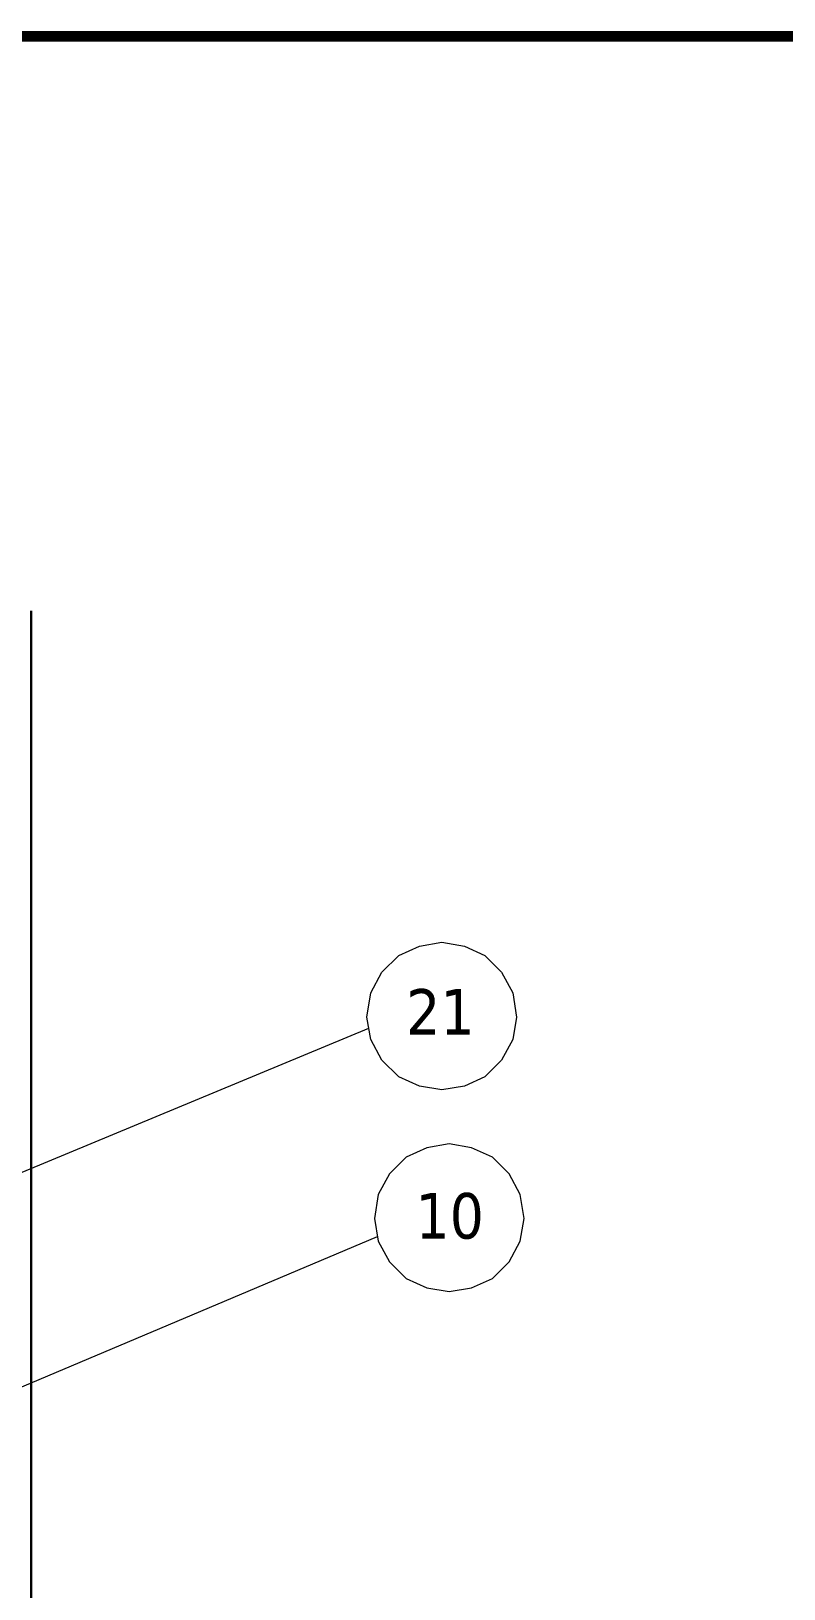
# Model space of a CAD drawing. Header units: millimetres. Extents: x 45841 to 102963, y -329287 to -163666.
# Drawn here: x 71556 to 72177, y -165632 to -164345 of the extents above; entities that cross this region are included whole.
import ezdxf

# ---------------------------------------------------------------- set-up
doc = ezdxf.new("R2010")
doc.units = ezdxf.units.MM
doc.header["$LTSCALE"] = 13
doc.layers.add('1', color=4, linetype='Continuous')
doc.layers.add('标注、文本', color=3, linetype='Continuous', lineweight=25)
doc.layers.add('铁心', color=3, linetype='Continuous', lineweight=0)
doc.styles.add('Tahoma$001', font='tahoma.ttf', dxfattribs={"height": 2.159784})

msp = doc.modelspace()

# ---------------------------------------------------------------- linework, layer by layer
at = {"layer": '1', "const_width": 8.634}
msp.add_lwpolyline([(68377.085, -171158.034), (77849.405, -171158.034), (77849.405, -164349.804), (68377.085, -164349.804), (68377.085, -171158.034)], dxfattribs=at)
at = {"layer": '标注、文本', "color": 4, "lineweight": 30}
msp.add_line((71555.9, -167024.246), (71555.9, -164824.277), dxfattribs=at)
at = {"layer": '铁心'}
for points in [[(71832.891, -165159.589), (71836.204, -165139.711), (71845.24, -165122.543), (71859.095, -165108.688), (71876.262, -165101.159), (71894.635, -165097.846), (71913.308, -165101.159), (71930.175, -165108.688), (71944.03, -165122.543), (71953.366, -165139.711), (71956.378, -165159.589), (71953.366, -165178.263), (71944.03, -165195.129), (71930.175, -165208.984), (71913.308, -165216.815), (71894.635, -165219.827), (71876.262, -165216.815), (71859.095, -165208.984), (71845.24, -165195.129), (71836.204, -165178.263)], [(71962.636, -165326.093), (71959.323, -165306.214), (71950.287, -165289.047), (71936.433, -165275.192), (71919.265, -165267.662), (71900.893, -165264.349), (71882.219, -165267.662), (71865.352, -165275.192), (71851.498, -165289.047), (71842.161, -165306.214), (71839.149, -165326.093), (71842.161, -165344.766), (71851.498, -165361.633), (71865.352, -165375.487), (71882.219, -165383.318), (71900.893, -165386.33), (71919.265, -165383.318), (71936.433, -165375.487), (71950.287, -165361.633), (71959.323, -165344.766)]]:
    msp.add_lwpolyline(points, close=True, dxfattribs=at)
for points in [[(70596.13, -165683.42), (71834.548, -165168.926), (71834.548, -165168.926)], [(70580.955, -165873.986), (71841.527, -165340.837), (71841.527, -165340.837)]]:
    msp.add_lwpolyline(points, dxfattribs=at)

# ---------------------------------------------------------------- texts
at = {"layer": '铁心', "style": 'Tahoma$001'}
for s, p in [('21', (71865.303, -165174.097)), ('10', (71872.998, -165342.515))]:
    msp.add_text(s, height=37.5893, dxfattribs=at).set_placement(p)

doc.saveas('drawing.dxf')
